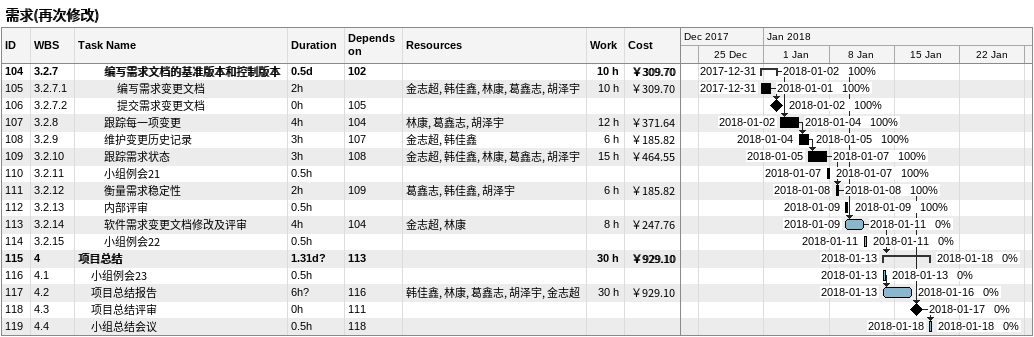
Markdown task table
需求(再次修改)

| ID | WBS | Task | Duration | Start | Finish | Predecessors | Resources | % complete | Work (h) | Cost (￥) |
|---|---|---|---|---|---|---|---|---|---|---|
| 104 | 3.2.7 | **编写需求文档的基准版本和控制版本** | 0.5d | 2017-12-31 | 2018-01-02 | 102 |  | 100 | 10 | 309.70 |
| 105 | 3.2.7.1 | 编写需求变更文档 | 2h | 2017-12-31 | 2018-01-01 |  | 金志超, 韩佳鑫, 林康, 葛鑫志, 胡泽宇 | 100 | 10 | 309.70 |
| 106 | 3.2.7.2 | 提交需求变更文档 | 0h | 2018-01-02 | 2018-01-02 | 105 |  | 100 |  |  |
| 107 | 3.2.8 | 跟踪每一项变更 | 4h | 2018-01-02 | 2018-01-04 | 104 | 林康, 葛鑫志, 胡泽宇 | 100 | 12 | 371.64 |
| 108 | 3.2.9 | 维护变更历史记录 | 3h | 2018-01-04 | 2018-01-05 | 107 | 金志超, 韩佳鑫 | 100 | 6 | 185.82 |
| 109 | 3.2.10 | 跟踪需求状态 | 3h | 2018-01-05 | 2018-01-07 | 108 | 金志超, 韩佳鑫, 林康, 葛鑫志, 胡泽宇 | 100 | 15 | 464.55 |
| 110 | 3.2.11 | 小组例会21 | 0.5h | 2018-01-07 | 2018-01-07 |  |  | 100 |  |  |
| 111 | 3.2.12 | 衡量需求稳定性 | 2h | 2018-01-08 | 2018-01-08 | 109 | 葛鑫志, 韩佳鑫, 胡泽宇 | 100 | 6 | 185.82 |
| 112 | 3.2.13 | 内部评审 | 0.5h | 2018-01-09 | 2018-01-09 |  |  | 100 |  |  |
| 113 | 3.2.14 | 软件需求变更文档修改及评审 | 4h | 2018-01-09 | 2018-01-11 | 104 | 金志超, 林康 | 0 | 8 | 247.76 |
| 114 | 3.2.15 | 小组例会22 | 0.5h | 2018-01-11 | 2018-01-11 |  |  | 0 |  |  |
| 115 | 4 | **项目总结** | 1.31d? | 2018-01-13 | 2018-01-18 | 113 |  | 0 | 30 | 929.10 |
| 116 | 4.1 | 小组例会23 | 0.5h | 2018-01-13 | 2018-01-13 |  |  | 0 |  |  |
| 117 | 4.2 | 项目总结报告 | 6h? | 2018-01-13 | 2018-01-16 | 116 | 韩佳鑫, 林康, 葛鑫志, 胡泽宇, 金志超 | 0 | 30 | 929.10 |
| 118 | 4.3 | 项目总结评审 | 0h | 2018-01-17 | 2018-01-17 | 111 |  | 0 |  |  |
| 119 | 4.4 | 小组总结会议 | 0.5h | 2018-01-18 | 2018-01-18 | 118 |  | 0 |  |  |
